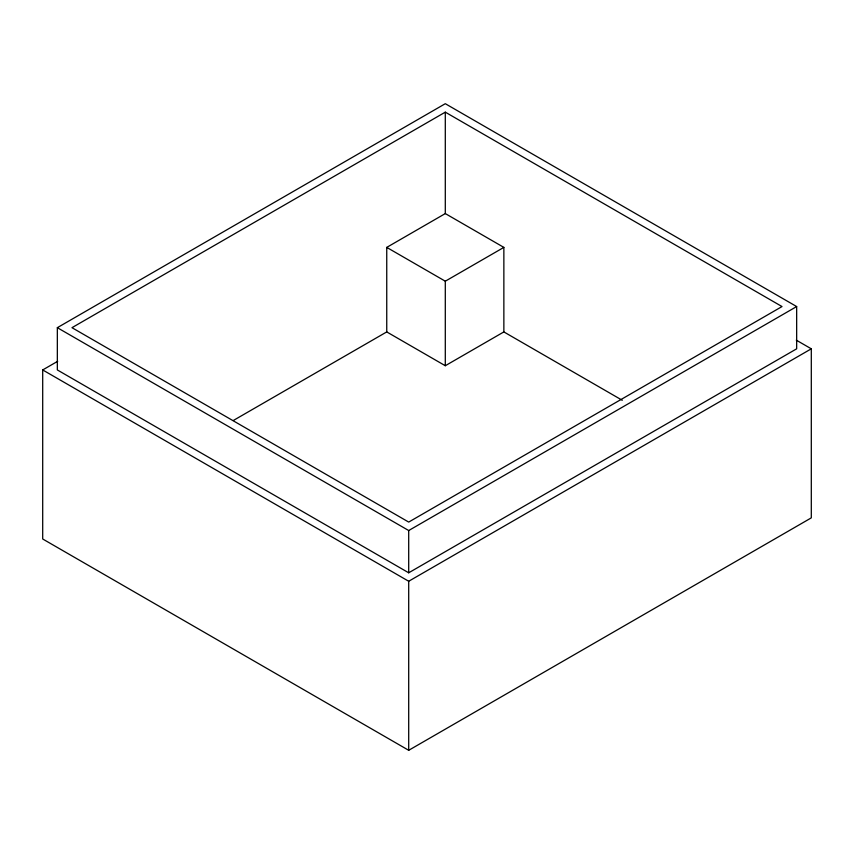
<?xml version="1.0" encoding="UTF-8"?>
<svg xmlns="http://www.w3.org/2000/svg" width="854" height="854" viewBox="0 0 854 854"><rect width="100%" height="100%" fill="white"/><g stroke="black" fill="none" stroke-linecap="round" stroke-linejoin="round"><path stroke-width="1.28" d="M57.335 327.68L445.297 103.697L796.665 306.554L796.665 348.816L408.703 572.799L57.335 369.942L57.335 327.68L408.703 530.537L796.665 306.554M445.297 112.152L71.982 327.68L408.703 522.082L782.018 306.554L445.297 112.152L445.297 213.575L386.745 247.393L386.745 331.918L233.249 420.531M796.291 340.148L811.3 348.816L811.3 517.866L408.703 750.303L42.7 538.991L42.7 369.942L57.698 361.285M386.745 247.393L445.297 281.201L503.86 247.393L503.86 331.918L622.278 400.28M386.745 331.918L445.297 365.726L503.86 331.918M42.7 369.942L408.703 581.254L811.3 348.816M445.297 213.575L503.86 247.393M445.297 281.201L445.297 365.726M408.703 530.537L408.703 572.799M408.703 581.254L408.703 750.303"/></g></svg>
